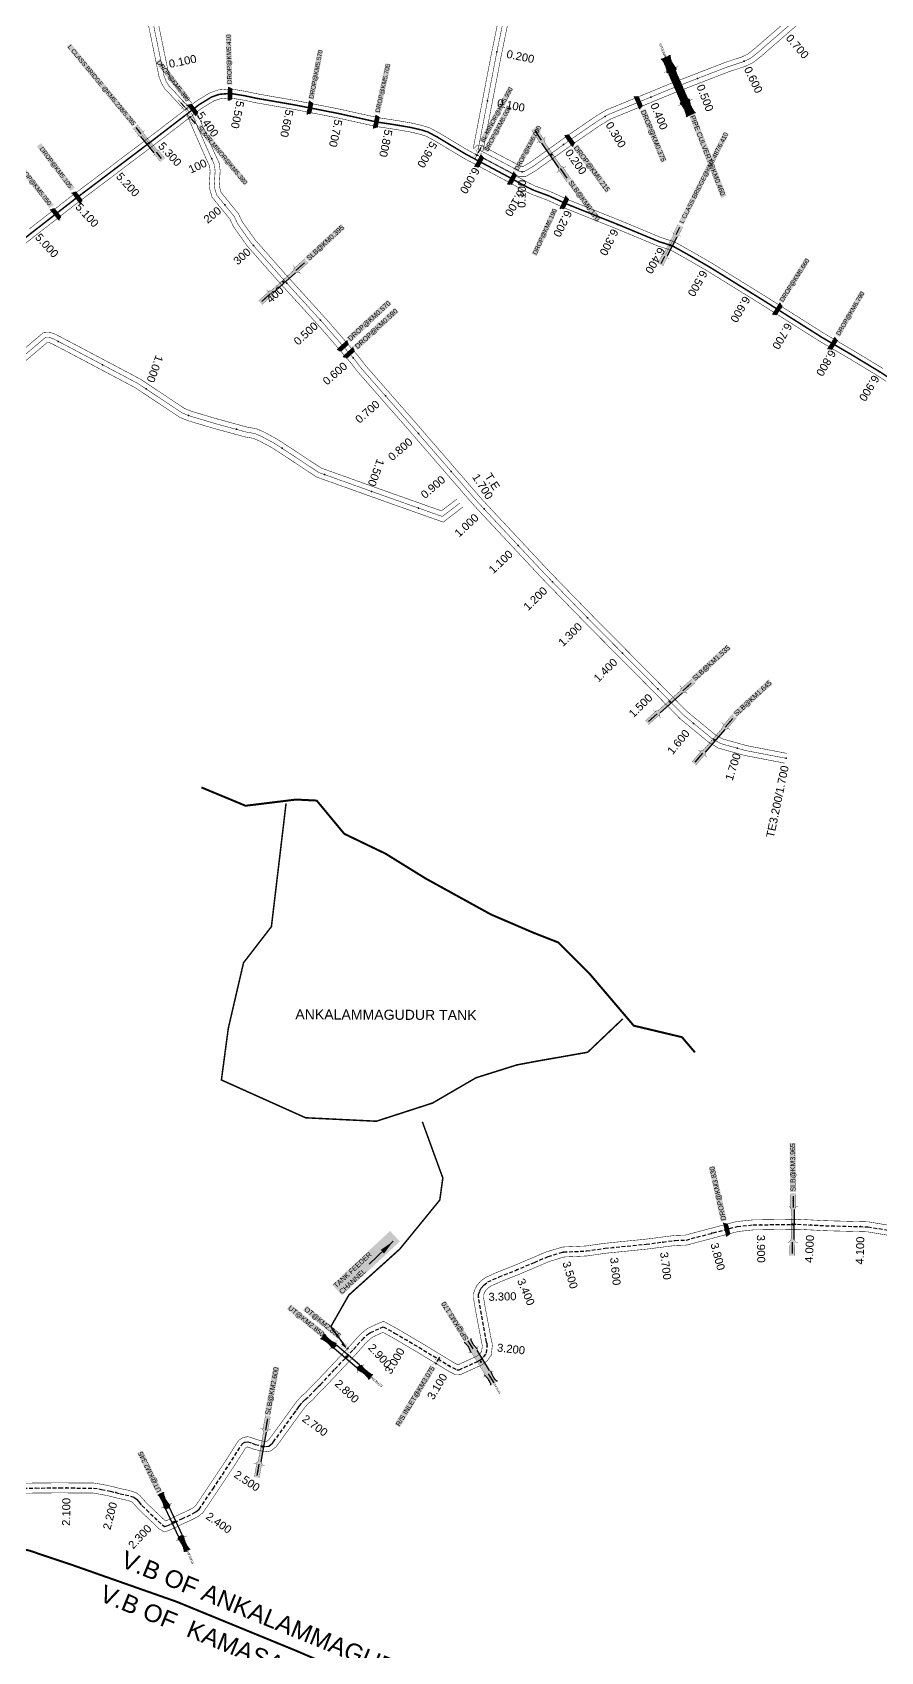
# Model space of a CAD drawing. Header units: inches. Extents: x 174104 to 230935, y 1583276 to 1631460.
# Drawn here: x 193854 to 195551, y 1611636 to 1614874 of the extents above; entities that cross this region are included whole.
import ezdxf
from ezdxf.enums import TextEntityAlignment as Align

# ---------------------------------------------------------------- set-up
doc = ezdxf.new("R2010")
doc.units = ezdxf.units.IN
doc.header["$LTSCALE"] = 15
doc.header["$MEASUREMENT"] = 0
doc.linetypes.add('ACAD_ISO02W100', pattern=[15, 12, -3])
doc.linetypes.add('HIDDEN2', pattern=[0.1875, 0.125, -0.0625])
for name, color, linetype in [('CANAL1', 7, 'Continuous'), ('CS', 134, 'Continuous'), ('CSMark', 72, 'Continuous'), ('PLOTS NO', 7, 'Continuous'), ('RE REMARKS', 7, 'Continuous'), ('STRUCTURE', 5, 'Continuous'), ('text2', 7, 'Continuous'), ('VB', 72, 'Continuous'), ('VILLAGE BOUNDRY', 5, 'Continuous')]:
    doc.layers.add(name, color=color, linetype=linetype)
doc.styles.get("Standard").update_dxf_attribs({"font": 'arial.ttf'})
doc.dimstyles.get("Standard").update_dxf_attribs({"dimtxt": 0.18, "dimasz": 0.18, "dimexe": 0.18, "dimexo": 0.0625, "dimgap": 0.09, "dimtad": 0, "dimtih": 1, "dimtoh": 1, "dimdec": 4, "dimzin": 0, "dimdsep": 46, "dimtxsty": 'Standard', "dimcen": 0.09, "dimadec": 0, "dimazin": 0, "dimtfac": 1, "dimtdec": 4, "dimtofl": 0, "dimtmove": 0, "dimatfit": 3, "dimfxl": 1, "dimtolj": 1, "dimtzin": 0, "dimarcsym": 0})

# ---------------------------------------------------------------- blocks, each defined once
blk = doc.blocks.new('DROP')
h = blk.add_hatch()
h.set_pattern_fill('ANSI31', color=1, scale=10, angle=45)
h.set_pattern_definition([(90, (-324.4107, -25.7687), (-1.25, 0), [])])
h.paths.add_polyline_path([(-9.9, -4.3), (-13.8, 4.1), (13.8, 4.1), (10.2, -4.3)])
at = {"layer": 'STRUCTURE', "color": 5, "const_width": 0.49}
blk.add_lwpolyline([(-9.9, -4.3), (-13.8, 4.1), (13.8, 4.1), (10.2, -4.3), (-9.9, -4.3)], dxfattribs=at)
at = {"layer": 'STRUCTURE', "color": 5}
blk.add_circle((0, 0), 1.33, dxfattribs=at)
blk = doc.blocks.new('DLB')
at = {"layer": 'STRUCTURE'}
h = blk.add_hatch(dxfattribs=at)
h.set_pattern_fill('DOTS', color=6, scale=20, angle=320.37224793, style=0)
h.paths.add_polyline_path([(769699.5, 1706950), (769699.5, 1706934), (769729.1, 1706934), (769732.1, 1706936), (769792.1, 1706936), (769795.1, 1706934), (769824.7, 1706934), (769824.7, 1706950), (769795.1, 1706950), (769792.1, 1706948), (769732.1, 1706948), (769729.1, 1706950)])
at = {"layer": 'STRUCTURE', "color": 6, "linetype": 'ACAD_ISO02W100', "ltscale": 0.5, "const_width": 0.5}
for points in [[(769699.5, 1706950), (769729.1, 1706950)], [(769795.1, 1706950), (769824.7, 1706950)], [(769699.5, 1706934), (769729.1, 1706934)], [(769795.1, 1706934), (769824.7, 1706934)]]:
    blk.add_lwpolyline(points, dxfattribs=at)
at = {"layer": 'STRUCTURE', "color": 6, "const_width": 0.628}
for points in [[(769726.1, 1706956), (769726.1, 1706952), (769732.1, 1706948), (769792.1, 1706948), (769798.1, 1706952), (769798.1, 1706956)], [(769732.1, 1706942), (769792.1, 1706942)], [(769726.1, 1706928), (769726.1, 1706932), (769732.1, 1706936), (769792.1, 1706936), (769798.1, 1706932), (769798.1, 1706928)]]:
    blk.add_lwpolyline(points, dxfattribs=at)
at = {"layer": 'STRUCTURE', "color": 6}
blk.add_lwpolyline([(769732.1, 1706936), (769792.1, 1706936)], dxfattribs=at)
blk.add_lwpolyline([(769732.1, 1706936), (769792.1, 1706936)], dxfattribs=at)
at = {"layer": 'STRUCTURE', "color": 0}
blk.add_circle((769762.1, 1706942), 1.8, dxfattribs=at)
for points in [[(769703.8, 1706942), (769726.7, 1706942)], [(769818.6, 1706942), (769795.7, 1706942)]]:
    blk.add_leader(points, dimstyle='Standard', override={"dimasz": 10, "dimgap": 0.09, "dimtad": 0}, dxfattribs=at)
blk = doc.blocks.new('OT')
at = {"layer": 'STRUCTURE', "color": 190}
for points, const_width in [([(769751.4, 1706595.8), (769729.4, 1706595.8)], 0.5), ([(769751.4, 1706579), (769729.4, 1706579)], 0.5), ([(769775.2, 1706601.8), (769775.2, 1706597.8), (769769.2, 1706593.8), (769761.8, 1706593.8), (769754.4, 1706593.8), (769748.4, 1706597.8), (769748.4, 1706601.8)], 0.5), ([(769748.4, 1706573), (769748.4, 1706577), (769754.4, 1706581), (769761.8, 1706581), (769761.8, 1706581), (769761.8, 1706581), (769769.2, 1706581), (769775.2, 1706577), (769775.2, 1706573)], 0.5), ([(769761.8, 1706593.8), (769761.8, 1706581)], 2.5)]:
    blk.add_lwpolyline(points, dxfattribs=dict(at, const_width=const_width))
at = {"layer": 'STRUCTURE', "color": 0}
blk.add_circle((769761.8, 1706587.4), 1.87, dxfattribs=at)
blk.add_leader([(769732.6, 1706587.4), (769753.8, 1706587.4)], dimstyle='Standard', override={"dimasz": 10, "dimgap": 0.09, "dimtad": 0}, dxfattribs=at)
blk = doc.blocks.new('UT')
at = {"layer": 'STRUCTURE'}
h = blk.add_hatch(dxfattribs=at)
h.set_pattern_fill('DASH', color=150, scale=8, angle=-39.6278, style=0)
h.set_pattern_definition([(320.372247933, (-4370.464, -6260.8811), (1.40800153113, 0.132407282), [1, -1])])
h.paths.add_polyline_path([(765163, 1700681.9), (765165.6, 1700680.6), (765167.2, 1700680.3), (765169.1, 1700680), (765172.4, 1700679.6), (765176.4, 1700679.3), (765179.5, 1700679.5), (765183.1, 1700679.9), (765187.7, 1700680.9), (765188.9, 1700681.2), (765193.1, 1700682.2), (765196.1, 1700680.2), (765196.1, 1700672.2), (765193.1, 1700670.2), (765190.5, 1700670.8), (765188.1, 1700671.3), (765185.5, 1700671.8), (765183.6, 1700672.1), (765181, 1700672.5), (765180.3, 1700672.5), (765178.5, 1700672.6), (765176.7, 1700672.6), (765174.6, 1700672.5), (765172.5, 1700672.3), (765170.4, 1700672), (765168.5, 1700671.7), (765166.1, 1700671.2), (765165, 1700670.8), (765163, 1700669.7)])
h.paths.add_polyline_path([(765259.1, 1700682.2), (765256.1, 1700680.2), (765256.1, 1700672.2), (765259.1, 1700670.2), (765261.9, 1700671), (765264.4, 1700671.6), (765266.4, 1700672), (765269.1, 1700672.5), (765272.7, 1700673), (765276.1, 1700673.1), (765278.6, 1700672.9), (765281.2, 1700672.7), (765283.9, 1700672.3), (765286.4, 1700671.9), (765288, 1700671.3), (765289.2, 1700670.6), (765289.1, 1700682.7), (765287.6, 1700681.8), (765285.7, 1700681.2), (765283, 1700680.7), (765281.2, 1700680.4), (765276.7, 1700679.9), (765272.7, 1700679.9), (765268.7, 1700680.3), (765264.8, 1700681), (765261.2, 1700681.7)])
at = {"layer": 'STRUCTURE', "color": 150, "const_width": 0.628}
for points in [[(765190.1, 1700688.2), (765190.1, 1700684.2), (765196.1, 1700680.2), (765256.1, 1700680.2), (765262.1, 1700684.2), (765262.1, 1700688.2)], [(765190.1, 1700664.2), (765190.1, 1700668.2), (765196.1, 1700672.2), (765256.1, 1700672.2), (765262.1, 1700668.2), (765262.1, 1700664.2)]]:
    blk.add_lwpolyline(points, dxfattribs=at)
at = {"layer": 'STRUCTURE', "color": 150}
for points in [[(765196.1, 1700680.2), (765256.1, 1700680.2)], [(765196.1, 1700672.2), (765256.1, 1700672.2)], [(765196.1, 1700672.2), (765256.1, 1700672.2)]]:
    blk.add_lwpolyline(points, dxfattribs=at)
at = {"layer": 'STRUCTURE', "color": 0}
blk.add_circle((765226.1, 1700676.2), 1.89, dxfattribs=at)
at = {"layer": 'STRUCTURE', "color": 150}
for points in [[(765163, 1700681.9), (765164.4, 1700681.1), (765167.9, 1700680.2), (765171.2, 1700679.8), (765176.1, 1700679.4), (765184.7, 1700680.3), (765193.1, 1700682.2)], [(765163, 1700669.7), (765164.3, 1700670.6), (765167.8, 1700671.6), (765171.2, 1700672.1), (765176, 1700672.6), (765184.7, 1700672), (765193.1, 1700670.2)], [(765289.1, 1700682.7), (765287.8, 1700681.9), (765284.3, 1700680.9), (765280.9, 1700680.4), (765276.1, 1700679.8), (765267.4, 1700680.5), (765259.1, 1700682.2)], [(765289.2, 1700670.6), (765287.8, 1700671.4), (765284.2, 1700672.3), (765280.9, 1700672.7), (765276.1, 1700673.1), (765267.4, 1700672.2), (765259.1, 1700670.2)]]:
    blk.add_spline(points, degree=3, dxfattribs=at)
at = {"layer": 'STRUCTURE', "color": 0}
blk.add_text('STREAM', height=5, dxfattribs=at).set_placement((765148.2, 1700675.8), align=Align.MIDDLE_CENTER)
for points in [[(765190.9, 1700676), (765164.2, 1700675.8)], [(765289.3, 1700676.7), (765265.4, 1700676.4)]]:
    blk.add_leader(points, dimstyle='Standard', override={"dimasz": 10, "dimgap": 0.09, "dimtad": 0}, dxfattribs=at)
blk = doc.blocks.new('SLB')
at = {"layer": 'STRUCTURE'}
h = blk.add_hatch(dxfattribs=at)
h.set_pattern_fill('DOTS', color=6, scale=20, angle=320.3722, style=0)
h.set_pattern_definition([(320.372247934, (-159.4327, -72.9564), (1.2786241598, 0.5641323054), [0, -1.25])])
h.paths.add_polyline_path([(769699.5, 1706871.1), (769699.5, 1706861.1), (769729.1, 1706861.1), (769732.1, 1706863.1), (769792.1, 1706863.1), (769795.1, 1706861.1), (769824.7, 1706861.1), (769824.7, 1706871.1), (769795.1, 1706871.1), (769792.1, 1706869.1), (769732.1, 1706869.1), (769729.1, 1706871.1)])
at = {"layer": 'STRUCTURE', "color": 6, "linetype": 'ACAD_ISO02W100', "ltscale": 0.5, "const_width": 0.5}
for points in [[(769699.5, 1706871.1), (769729.1, 1706871.1)], [(769795.1, 1706871.1), (769824.7, 1706871.1)], [(769699.5, 1706861.1), (769729.1, 1706861.1)], [(769795.1, 1706861.1), (769824.7, 1706861.1)]]:
    blk.add_lwpolyline(points, dxfattribs=at)
at = {"layer": 'STRUCTURE', "color": 6, "const_width": 0.628}
for points in [[(769726.1, 1706877.1), (769726.1, 1706873.1), (769732.1, 1706869.1), (769792.1, 1706869.1), (769798.1, 1706873.1), (769798.1, 1706877.1)], [(769726.1, 1706855.1), (769726.1, 1706859.1), (769732.1, 1706863.1), (769792.1, 1706863.1), (769798.1, 1706859.1), (769798.1, 1706855.1)]]:
    blk.add_lwpolyline(points, dxfattribs=at)
at = {"layer": 'STRUCTURE', "color": 6}
blk.add_lwpolyline([(769732.1, 1706863.1), (769792.1, 1706863.1)], dxfattribs=at)
blk.add_lwpolyline([(769732.1, 1706863.1), (769792.1, 1706863.1)], dxfattribs=at)
at = {"layer": 'STRUCTURE', "color": 0}
blk.add_circle((769762.1, 1706866.1), 1.24, dxfattribs=at)
for points in [[(769703.8, 1706866), (769726.7, 1706866)], [(769818.6, 1706865.8), (769795.7, 1706865.8)]]:
    blk.add_leader(points, dimstyle='Standard', override={"dimasz": 10, "dimgap": 0.09, "dimtad": 0}, dxfattribs=at)
blk = doc.blocks.new('SP')
at = {"layer": 'STRUCTURE'}
h = blk.add_hatch(dxfattribs=at)
h.set_pattern_fill('DASH', color=256, scale=8, style=0)
edge = h.paths.add_edge_path()
edge.add_spline(control_points=[(769825.7, 1706742.1), (769825.3, 1706741.8), (769823.8, 1706740.8), (769820.9, 1706740.3), (769817, 1706739.7), (769811.4, 1706738.9), (769804, 1706739.7), (769798.4, 1706741), (769795.6, 1706741.6)], knot_values=[0, 0, 0, 0, 1.613557, 5.24513, 8.624976, 13.470124, 22.190216, 30.746377, 30.746377, 30.746377, 30.746377], degree=3, periodic=0)
edge.add_line((769795.6, 1706741.6), (769792.6, 1706739.6))
edge.add_line((769792.6, 1706739.6), (769732.6, 1706739.6))
edge.add_line((769732.6, 1706739.6), (769729.6, 1706741.6))
edge.add_spline(control_points=[(769729.6, 1706741.6), (769726.9, 1706740.9), (769721.3, 1706739.5), (769713.9, 1706738.5), (769708.3, 1706739.1), (769704.4, 1706739.6), (769701.5, 1706740), (769700, 1706741), (769699.5, 1706741.3)], knot_values=[0, 0, 0, 0, 8.556161, 17.276253, 22.121402, 25.501247, 29.13282, 30.746377, 30.746377, 30.746377, 30.746377], degree=3, periodic=0)
edge.add_line((769699.5, 1706741.3), (769699.5, 1706722.1))
edge.add_spline(control_points=[(769699.5, 1706722.1), (769700, 1706722.4), (769701.4, 1706723.4), (769704.3, 1706724), (769708.2, 1706724.5), (769713.8, 1706725.3), (769721.2, 1706724.5), (769726.8, 1706723.3), (769729.6, 1706722.6)], knot_values=[0, 0, 0, 0, 1.613557, 5.24513, 8.624976, 13.470124, 22.190216, 30.746377, 30.746377, 30.746377, 30.746377], degree=3, periodic=0)
edge.add_line((769729.6, 1706722.6), (769732.6, 1706724.6))
edge.add_line((769732.6, 1706724.6), (769792.6, 1706724.6))
edge.add_line((769792.6, 1706724.6), (769795.6, 1706722.6))
edge.add_spline(control_points=[(769795.6, 1706722.6), (769798.4, 1706723.3), (769803.9, 1706724.8), (769811.3, 1706725.8), (769817, 1706725.1), (769820.9, 1706724.7), (769823.8, 1706724.2), (769825.2, 1706723.3), (769825.7, 1706723)], knot_values=[0, 0, 0, 0, 8.556161, 17.276253, 22.121402, 25.501247, 29.13282, 30.746377, 30.746377, 30.746377, 30.746377], degree=3, periodic=0)
edge.add_line((769825.7, 1706723), (769825.7, 1706742.1))
h.paths.add_polyline_path([(769764.2, 1706732.1, -1), (769761.1, 1706732.1, -1)], flags=0)
h.paths.add_polyline_path([(769761.1, 1706732.1, 1), (769764.2, 1706732.1, 1)], flags=16)
at = {"layer": 'STRUCTURE', "const_width": 0.628}
for points in [[(769726.6, 1706747.6), (769726.6, 1706743.6), (769732.6, 1706739.6), (769792.6, 1706739.6), (769798.6, 1706743.6), (769798.6, 1706747.6)], [(769726.6, 1706716.6), (769726.6, 1706720.6), (769732.6, 1706724.6), (769792.6, 1706724.6), (769798.6, 1706720.6), (769798.6, 1706716.6)]]:
    blk.add_lwpolyline(points, dxfattribs=at)
at = {"layer": 'STRUCTURE', "color": 3}
blk.add_lwpolyline([(769732.6, 1706724.6), (769792.6, 1706724.6)], dxfattribs=at)
blk.add_lwpolyline([(769732.6, 1706724.6), (769792.6, 1706724.6)], dxfattribs=at)
at = {"layer": 'STRUCTURE', "color": 0}
blk.add_circle((769762.6, 1706732.1), 1.55, dxfattribs=at)
at = {"layer": 'STRUCTURE'}
for points in [[(769699.5, 1706741.3), (769700.9, 1706740.5), (769704.4, 1706739.6), (769707.8, 1706739.2), (769712.6, 1706738.8), (769721.3, 1706739.7), (769729.6, 1706741.6)], [(769825.7, 1706742.1), (769824.3, 1706741.3), (769820.8, 1706740.3), (769817.5, 1706739.8), (769812.7, 1706739.2), (769804, 1706739.9), (769795.6, 1706741.6)], [(769699.5, 1706722.1), (769700.9, 1706723), (769704.4, 1706724), (769707.7, 1706724.5), (769712.5, 1706725), (769721.2, 1706724.4), (769729.6, 1706722.6)], [(769825.7, 1706723), (769824.3, 1706723.8), (769820.8, 1706724.7), (769817.4, 1706725.1), (769812.6, 1706725.5), (769803.9, 1706724.6), (769795.6, 1706722.6)]]:
    blk.add_spline(points, degree=3, dxfattribs=at)
at = {"layer": 'STRUCTURE', "color": 0}
blk.add_text('STREAM', height=5, dxfattribs=at).set_placement((769684.3, 1706732.1), align=Align.MIDDLE_CENTER)
for points in [[(769727.4, 1706732.1), (769700.8, 1706732.1)], [(769824.4, 1706732.1), (769800.5, 1706732.1)]]:
    blk.add_leader(points, dimstyle='Standard', override={"dimasz": 10, "dimgap": 0.09, "dimtad": 0}, dxfattribs=at)

msp = doc.modelspace()

# ---------------------------------------------------------------- linework, layer by layer
at = {"layer": 'CANAL1', "color": 200, "const_width": 1}
for points in [[(194157.97751, 1614718.42543), (194127.40372, 1614751.67023), (194119.11234, 1614760.15207), (194112.0383, 1614771.84297), (194107.31633, 1614784.29469), (194083.79728, 1614898.67889)], [(194172.69865, 1614731.96382), (194141.91856, 1614765.43294), (194135.02826, 1614772.48152), (194130.09279, 1614780.63811), (194126.58423, 1614789.89011), (194103.34067, 1614902.93448)], [(194735.66884, 1614640.31911), (194771.34074, 1614826.22595), (194787.35232, 1614904.57233)], [(194737.89087, 1614641.63201), (194744.26771, 1614648.31226), (194754.53574, 1614646.19416), (194832.60408, 1614604.98318), (194834.82842, 1614604.95241), (194850.11558, 1614613.84442), (194921.99692, 1614665.24676), (194935.95712, 1614674.94601), (194979.81935, 1614704.92973), (195001.83196, 1614718.29786), (195013.47211, 1614722.95975), (195068.92432, 1614745.74232), (195133.6532, 1614772.37232), (195146.72249, 1614777.33513), (195195.21174, 1614796.15437), (195241.07271, 1614813.80599), (195273.34104, 1614824.45698), (195285.97272, 1614830.61496), (195300.09503, 1614841.99929), (195387.91634, 1614918.07224)], [(194749.97847, 1614625.98429), (194827.51962, 1614585.0516), (194840.09353, 1614584.87766), (194860.98427, 1614597.02908), (194933.52003, 1614648.89939), (194947.30644, 1614658.4779), (194990.66128, 1614688.11478), (195010.80138, 1614700.34574), (195020.99044, 1614704.42647), (195076.52486, 1614727.24281), (195141.00924, 1614753.77222), (195153.89073, 1614758.66371), (195202.42197, 1614777.49926), (195247.80316, 1614794.96621), (195280.89175, 1614805.88795), (195296.76661, 1614813.62698), (195312.92241, 1614826.65056), (195401.17285, 1614903.09523)], [(194755.31052, 1614636.55025), (194790.95977, 1614822.33907), (194806.93234, 1614900.49449)], [(193832.85994, 1614445.93711), (193858.44407, 1614466.22177), (193938.28439, 1614528.37307), (194021.49922, 1614591.14174), (194100.61353, 1614651.04168), (194192.49524, 1614721.57332), (194216.69701, 1614736.43063), (194229.63204, 1614740.75271), (194242.82931, 1614741.94218), (194255.48139, 1614741.47908), (194277.53732, 1614737.8208), (194301.11701, 1614732.76495), (194378.61608, 1614719.30722), (194465.43193, 1614702.30559), (194541.49636, 1614685.40673), (194579.77995, 1614679.60042), (194608.5979, 1614674.67488), (194629.87503, 1614669.74649), (194641.99145, 1614665.77776), (194659.7338, 1614656.23267), (194687.23664, 1614639.65026), (194717.62585, 1614621.58165), (194754.74617, 1614601.81691), (194808.25597, 1614573.34426), (194837.25672, 1614557.22849), (194853.53019, 1614549.49095), (194884.2062, 1614538.12401), (194920.31193, 1614521.68448), (195024.97872, 1614479.843), (195105.25059, 1614446.46524), (195130.9183, 1614438.32851), (195144.6091, 1614430.67382), (195166.74167, 1614418.24165), (195204.47643, 1614396.39971), (195309.91668, 1614331.17773), (195428.60727, 1614256.17269), (195489.31569, 1614220.71881), (195545.98488, 1614186.38797), (195562.17835, 1614175.64664)], [(193847.32393, 1614480.37623), (193927.33561, 1614542.66093), (194010.64678, 1614605.50226), (194089.70047, 1614665.35632), (194182.27876, 1614736.42268), (194209.03699, 1614752.84937), (194225.92196, 1614758.49129), (194242.34869, 1614759.97182), (194257.29061, 1614759.42492), (194280.89868, 1614755.5092), (194304.54499, 1614750.43905), (194381.88592, 1614737.00878), (194469.11407, 1614719.92641), (194544.80164, 1614703.11127), (194582.64605, 1614697.37158), (194612.1481, 1614692.32912), (194634.71697, 1614687.10151), (194649.11255, 1614682.38624), (194668.6502, 1614671.87533), (194696.48336, 1614655.09374), (194726.46015, 1614637.27035), (194763.20583, 1614617.70509), (194816.85603, 1614589.15774), (194845.50128, 1614573.23951), (194860.53581, 1614566.09105), (194891.0718, 1614554.77599), (194927.38607, 1614538.24152), (195031.77528, 1614496.511), (195111.43741, 1614463.38676), (195138.1037, 1614454.93349), (195153.4089, 1614446.37618), (195175.65833, 1614433.87835), (195213.72157, 1614411.84629), (195319.45932, 1614346.44027), (195437.95673, 1614271.55731), (195498.51831, 1614236.18919), (195555.62712, 1614201.59203)], [(194163.07751, 1614708.09697), (194199.27026, 1614625.4897), (194208.1844, 1614606.26378), (194209.39264, 1614595.67441), (194207.35248, 1614564.5563), (194213.33955, 1614543.81652), (194249.1237, 1614499.91008), (194255.84002, 1614485.57085), (194283.61071, 1614446.40619), (194343.26542, 1614378.74121), (194430.88956, 1614282.36274), (194491.37297, 1614212.27694), (194503.58735, 1614196.14526), (194603.3769, 1614082.35663), (194738.30014, 1613926.6136), (194874.64328, 1613780.81372), (194966.75609, 1613686.26137), (195079.37422, 1613572.85491), (195149.25505, 1613501.66967), (195206.75609, 1613454.30305), (195226.65583, 1613442.40423), (195278.57897, 1613427.88244), (195359.19437, 1613412.39559)], [(194181.39642, 1614716.12304), (194217.50404, 1614633.71004), (194227.68895, 1614611.74336), (194229.46726, 1614596.15769), (194227.53862, 1614566.7405), (194231.42243, 1614553.28661), (194266.18758, 1614510.63046), (194273.19149, 1614495.67722), (194299.31309, 1614458.83825), (194358.16652, 1614392.08215), (194445.86183, 1614295.6254), (194506.93199, 1614224.85969), (194519.09827, 1614208.79154), (194618.45364, 1614095.498), (194753.16766, 1613939.99646), (194889.11163, 1613794.62344), (194981.01497, 1613700.28611), (195093.60617, 1613586.90677), (195162.78698, 1613516.43463), (195219.47229, 1613469.73997), (195234.57058, 1613460.95812), (195283.16686, 1613447.36678), (195363.25737, 1613431.98077)], [(193785.13965, 1614196.32949), (193875.16237, 1614272.75861), (193884.31573, 1614273.62994), (193892.09192, 1614272.74168), (193899.58054, 1614269.97324), (193927.9286, 1614255.28119), (194069.20005, 1614180.55258), (194158.45572, 1614121.34961), (194173.13881, 1614115.60678), (194220.17779, 1614101.58389), (194284.32613, 1614084.09717), (194301.3043, 1614081.23771), (194316.41208, 1614074.85123), (194343.74314, 1614060.07124), (194377.07887, 1614038.4114), (194431.45984, 1614002.44922), (194469.45156, 1613988.8877), (194575.61649, 1613950.99108), (194672.23584, 1613916.79717), (194703.08223, 1613940.45529)], [(193798.13821, 1614181.12941), (193883.31489, 1614253.44425), (193884.12641, 1614253.5215), (193887.42239, 1614253.14501), (193891.48045, 1614251.6448), (193918.65114, 1614237.56296), (194058.97157, 1614163.33741), (194149.18105, 1614103.50178), (194166.6282, 1614096.67788), (194214.69014, 1614082.35003), (194280.02472, 1614064.53995), (194295.67369, 1614061.90435), (194307.74176, 1614056.80284), (194333.52143, 1614042.8618), (194366.11432, 1614021.68462), (194422.45141, 1613984.42886), (194462.72789, 1613970.05177), (194568.91838, 1613932.14603), (194675.79514, 1613894.32198), (194715.25385, 1613924.58545)], [(193813.35591, 1611971.90676), (193860.20222, 1611973.18437), (193871.65356, 1611973.0801), (193907.84847, 1611973.50749), (193931.61811, 1611973.25504), (193954.12282, 1611973.02108), (193976.52105, 1611973.08011), (193993.95834, 1611970.23721), (194011.70598, 1611966.60721), (194031.46629, 1611961.52052), (194041.75656, 1611959.45347), (194052.68892, 1611956.66311), (194061.4909, 1611953.64712), (194068.80699, 1611948.26628), (194074.09839, 1611941.86829), (194080.2568, 1611935.06946), (194088.8062, 1611926.66578), (194112.59759, 1611904.25704), (194119.42351, 1611897.64579), (194120.14422, 1611897.19072), (194126.83657, 1611900.11872), (194133.71602, 1611903.40525), (194148.53513, 1611910.73884), (194158.97426, 1611915.22857), (194170.31881, 1611920.7473), (194175.38227, 1611923.57243), (194179.95712, 1611927.39919), (194185.6057, 1611935.50034), (194206.84715, 1611967.27465), (194238.57095, 1612014.7884), (194264.45323, 1612055.36362), (194267.81216, 1612059.48425), (194273.96948, 1612063.18177), (194275.83936, 1612064.22814), (194285.33539, 1612065.82569), (194296.59012, 1612062.2045), (194302.61236, 1612059.88925), (194314.63819, 1612056.83082), (194321.46992, 1612055.94475), (194322.62089, 1612056.17224), (194324.46192, 1612057.60254), (194327.08603, 1612059.87628), (194328.02362, 1612061.10806), (194376.05519, 1612127.18054), (194380.47583, 1612133.38447), (194386.35992, 1612140.46008), (194392.71721, 1612147.30504), (194400.85385, 1612153.93359), (194411.37088, 1612165.82462), (194418.04372, 1612172.53154), (194423.22729, 1612177.2394), (194451.62923, 1612207.33179), (194488.99328, 1612247.10491), (194506.31321, 1612266.71143), (194518.23145, 1612277.81497), (194525.08326, 1612282.54126), (194545.91594, 1612292.1414), (194556.34448, 1612296.49066), (194583.40685, 1612281.75913), (194632.09585, 1612253.17374), (194698.88788, 1612212.67629), (194705.13333, 1612209.52128), (194705.34665, 1612209.52778), (194738.86624, 1612224.74754), (194743.75594, 1612227.16661), (194749.35522, 1612231.59278), (194752.69545, 1612236.25554), (194753.95569, 1612247.59091), (194753.73088, 1612249.68557), (194752.90652, 1612252.86667), (194740.21958, 1612319.73674), (194736.43722, 1612342.45241), (194736.20715, 1612351.52631), (194739.89213, 1612361.58511), (194743.5774, 1612368.71041), (194750.45542, 1612376.30465), (194759.79492, 1612383.72814), (194783.61228, 1612394.41375), (194816.68945, 1612407.54094), (194854.52609, 1612423.49792), (194876.33477, 1612432.85041), (194882.69336, 1612435.35831), (194914.57121, 1612444.94895), (194961.32491, 1612447.02258), (194997.98285, 1612452.30996), (195080.62874, 1612460.63926), (195139.23538, 1612468.0715), (195160.31577, 1612468.84194), (195262.32104, 1612495.76376), (195295.30351, 1612499.21006), (195384.75414, 1612500.51454), (195441.19048, 1612497.58784), (195526.32242, 1612495.35776), (195597.58405, 1612483.46911)], [(193813.32771, 1611951.89855), (193860.38385, 1611953.18189), (193871.68059, 1611953.07903), (193907.86034, 1611953.50623), (193931.4057, 1611953.25616), (193954.04522, 1611953.02081), (193974.92757, 1611953.07584), (193990.34392, 1611950.56243), (194007.20637, 1611947.11348), (194027.00075, 1611942.01801), (194037.3111, 1611939.94693), (194046.96515, 1611937.48285), (194052.10941, 1611935.72018), (194054.9684, 1611933.61744), (194058.97322, 1611928.7751), (194065.82312, 1611921.21285), (194074.93821, 1611912.25313), (194098.78333, 1611889.79379), (194106.99568, 1611881.8397), (194117.44477, 1611875.24199), (194126.25767, 1611878.03502), (194135.15784, 1611881.92897), (194142.46245, 1611885.41861), (194156.9274, 1611892.57693), (194167.30423, 1611897.03987), (194179.57297, 1611903.00819), (194186.77069, 1611907.02412), (194192.57823, 1611911.882), (194194.05346, 1611912.64802), (194202.12358, 1611924.22214), (194223.47399, 1611956.15943), (194255.32021, 1612003.85652), (194280.68976, 1612043.62796), (194281.10551, 1612044.13798), (194282.7134, 1612045.10353), (194283.84823, 1612045.29445), (194289.93365, 1612043.33647), (194296.53804, 1612040.79742), (194310.87368, 1612037.15155), (194322.14013, 1612035.69031), (194331.14836, 1612037.47078), (194337.15459, 1612042.13701), (194341.74696, 1612046.11621), (194344.07129, 1612049.16984), (194392.28815, 1612115.49721), (194396.33064, 1612121.17045), (194401.3872, 1612127.25095), (194406.4263, 1612132.6766), (194414.75256, 1612139.45964), (194425.96308, 1612152.13475), (194431.86485, 1612158.06667), (194437.24363, 1612162.95183), (194466.18998, 1612193.62103), (194503.77967, 1612233.63433), (194520.65822, 1612252.7412), (194530.79307, 1612262.18326), (194535.01986, 1612265.09884), (194553.95305, 1612273.82367), (194555.19867, 1612274.34316), (194573.56026, 1612264.34794), (194621.84775, 1612235.99827), (194689.17973, 1612195.17345), (194700.65682, 1612189.37557), (194709.96406, 1612189.65922), (194747.43722, 1612206.67412), (194754.50913, 1612210.17279), (194763.97103, 1612217.65232), (194771.99585, 1612228.85446), (194774.07465, 1612247.55261), (194773.45991, 1612253.28053), (194772.43281, 1612257.244), (194759.91101, 1612323.24366), (194756.39534, 1612344.35763), (194756.2973, 1612348.22426), (194758.23706, 1612353.51918), (194760.14718, 1612357.21229), (194764.18094, 1612361.6661), (194770.27333, 1612366.50863), (194791.39821, 1612375.98626), (194824.26498, 1612389.02996), (194862.35336, 1612405.0931), (194883.94676, 1612414.35327), (194889.25481, 1612416.44682), (194917.9469, 1612425.079), (194963.20017, 1612427.08609), (195000.4143, 1612432.4537), (195082.88995, 1612440.76583), (195140.86196, 1612448.11759), (195163.26896, 1612448.93652), (195265.9335, 1612476.03234), (195296.49093, 1612479.22525), (195384.38166, 1612480.50698), (195440.4106, 1612477.6014), (195524.40573, 1612475.4011), (195594.36603, 1612463.72956)]]:
    msp.add_lwpolyline(points, dxfattribs=at)
at = {"layer": 'CANAL1', "color": 1, "linetype": 'HIDDEN2', "ltscale": 4}
for points, const_width in [([(194165.33808, 1614725.19462), (194134.66114, 1614758.55159), (194127.0703, 1614766.31679), (194121.06554, 1614776.24054), (194116.95028, 1614787.0924), (194093.56897, 1614900.80668)], 1), ([(194745.1243, 1614634.72712), (194747.67474, 1614637.39891), (194751.12393, 1614636.68741), (194830.06185, 1614595.01739), (194837.46098, 1614594.91503), (194855.54992, 1614605.43675), (194927.75848, 1614657.07308), (194941.63178, 1614666.71195), (194985.24032, 1614696.52226), (195006.31667, 1614709.3218), (195017.23128, 1614713.69311), (195072.72459, 1614736.49257), (195137.33122, 1614763.07227), (195150.30661, 1614767.99942), (195198.81685, 1614786.82682), (195244.43793, 1614804.3861), (195277.1164, 1614815.17247), (195291.36967, 1614822.12097), (195306.50872, 1614834.32493), (195394.5446, 1614910.58373)], 1), ([(194745.48968, 1614638.43468), (194781.15025, 1614824.28251), (194797.14233, 1614902.53341)], 1), ([(194172.23696, 1614712.11001), (194208.38715, 1614629.59987), (194217.93668, 1614609.00357), (194219.42995, 1614595.91605), (194217.44555, 1614565.6484), (194222.38099, 1614548.55156), (194257.65564, 1614505.27027), (194264.51575, 1614490.62404), (194291.4619, 1614452.62222), (194350.71597, 1614385.41168), (194438.37569, 1614288.99407), (194499.15248, 1614218.56832), (194511.34281, 1614202.4684), (194610.91527, 1614088.92732), (194745.7339, 1613933.30503), (194881.87746, 1613787.71858), (194973.88553, 1613693.27374), (195086.4902, 1613579.88084), (195156.02101, 1613509.05215), (195213.11419, 1613462.02151), (195230.61321, 1613451.68117), (195280.87292, 1613437.62461), (195361.71829, 1613422.09358)], 1), ([(193791.63893, 1614188.72945), (193879.23863, 1614263.10143), (193884.22107, 1614263.57572), (193889.75716, 1614262.94334), (193895.53049, 1614260.80902), (193923.28987, 1614246.42207), (194064.08581, 1614171.94499), (194153.81839, 1614112.42569), (194169.88351, 1614106.14233), (194217.43397, 1614091.96696), (194282.17543, 1614074.31856), (194298.48899, 1614071.57103), (194312.07692, 1614065.82704), (194338.63228, 1614051.46652), (194371.59659, 1614030.04801), (194426.95562, 1613993.43904), (194466.08972, 1613979.46974), (194572.26744, 1613941.56855), (194674.01549, 1613905.55957), (194709.16804, 1613932.52037)], 1), ([(194479.55012, 1612246.29149), (194451, 1612286), (194487, 1612349), (194589, 1612441), (194669, 1612539), (194675, 1612583), (194633.9703, 1612695.50079)], 3)]:
    msp.add_lwpolyline(points, dxfattribs=dict(at, const_width=const_width))
at = {"layer": 'CANAL1', "color": 3, "linetype": 'HIDDEN2', "ltscale": 4, "true_color": 0x00ff00, "const_width": 3}
msp.add_lwpolyline([(193826.998, 1614452.775), (193852.884, 1614473.299), (193932.81, 1614535.517), (194016.073, 1614598.322), (194095.157, 1614658.199), (194099.53698, 1614661.56123), (194162.9958, 1614710.27446), (194178.83285, 1614722.43153), (194187.387, 1614728.998), (194212.867, 1614744.64), (194227.777, 1614749.622), (194242.589, 1614750.957), (194256.386, 1614750.452), (194279.218, 1614746.665), (194302.831, 1614741.602), (194380.251, 1614728.158), (194467.273, 1614711.116), (194543.149, 1614694.259), (194581.213, 1614688.486), (194610.373, 1614683.502), (194632.296, 1614678.424), (194645.552, 1614674.082), (194664.192, 1614664.054), (194691.86, 1614647.372), (194722.043, 1614629.426), (194758.976, 1614609.761), (194812.556, 1614581.251), (194841.379, 1614565.234), (194857.033, 1614557.791), (194887.639, 1614546.45), (194923.849, 1614529.963), (195028.377, 1614488.177), (195108.344, 1614454.926), (195130.30563, 1614447.96411), (195134.511, 1614446.631), (195149.009, 1614438.525), (195171.2, 1614426.06), (195209.099, 1614404.123), (195314.688, 1614338.809), (195433.282, 1614263.865), (195493.917, 1614228.454), (195550.806, 1614193.99), (195567.7, 1614182.784)], dxfattribs=at)
at = {"layer": 'CANAL1', "color": 1, "linetype": 'HIDDEN2', "ltscale": 4, "const_width": 1}
for points, elevation in [([(194168.03588, 1614714.1434), (194145.13675, 1614738.90478)], 2), ([(194162.9958, 1614710.27446), (194185.32099, 1614685.77477)], 1), ([(194739.06366, 1614620.36334), (194754.08892, 1614649.11031)], 1)]:
    msp.add_lwpolyline(points, dxfattribs=dict(at, elevation=elevation))
at = {"layer": 'CANAL1', "color": 1, "linetype": 'HIDDEN2', "ltscale": 4}
msp.add_lwpolyline([(193813.34181, 1611961.90266), (193860.29304, 1611963.18313), (193871.66707, 1611963.07957), (193907.8544, 1611963.50686), (193931.5119, 1611963.2556), (193954.08402, 1611963.02094), (193975.72431, 1611963.07798), (193992.15113, 1611960.39982), (194009.45617, 1611956.86034), (194029.23352, 1611951.76926), (194039.53383, 1611949.7002), (194049.82703, 1611947.07298), (194056.80015, 1611944.68365), (194061.88769, 1611940.94186), (194066.5358, 1611935.3217), (194073.03996, 1611928.14115), (194081.8722, 1611919.45945), (194105.69046, 1611897.02542), (194113.20959, 1611889.74275), (194118.85398, 1611886.1788), (194122.73315, 1611887.4082), (194130.99721, 1611891.02384), (194138.08924, 1611894.41193), (194152.73127, 1611901.65789), (194163.13924, 1611906.13422), (194174.94589, 1611911.87774), (194181.07648, 1611915.29828), (194187.00022, 1611920.25336), (194187.25927, 1611920.38787), (194193.86464, 1611929.86124), (194215.16057, 1611961.71704), (194246.94558, 1612009.32246), (194272.57149, 1612049.49579), (194274.45883, 1612051.81112), (194278.98639, 1612054.52995), (194279.20895, 1612054.65449), (194284.59181, 1612055.56007), (194293.26188, 1612052.77048), (194299.5752, 1612050.34333), (194312.75593, 1612046.99118), (194321.80503, 1612045.81753), (194326.88463, 1612046.82151), (194330.80826, 1612049.86977), (194334.41649, 1612052.99625), (194336.04746, 1612055.13895), (194384.17167, 1612121.33887), (194388.40323, 1612127.27746), (194393.87356, 1612133.85551), (194399.57176, 1612139.99082), (194407.8032, 1612146.69662), (194418.66698, 1612158.97968), (194424.95428, 1612165.29911), (194430.23546, 1612170.09562), (194458.9096, 1612200.47641), (194496.38648, 1612240.36962), (194513.48572, 1612259.72631), (194524.51226, 1612269.99912), (194530.05156, 1612273.82005), (194549.9345, 1612282.98253), (194555.77157, 1612285.41691), (194578.48356, 1612273.05354), (194626.9718, 1612244.58601), (194694.03381, 1612203.92487), (194702.89507, 1612199.44842), (194707.65536, 1612199.5935), (194743.15173, 1612215.71083), (194749.13254, 1612218.6697), (194756.66313, 1612224.62255), (194762.34565, 1612232.555), (194764.01517, 1612247.57176), (194763.59539, 1612251.48305), (194762.66967, 1612255.05534), (194750.06529, 1612321.4902), (194746.41628, 1612343.40502), (194746.25223, 1612349.87528), (194749.0646, 1612357.55214), (194751.86229, 1612362.96135), (194757.31818, 1612368.98537), (194765.03413, 1612375.11838), (194787.50524, 1612385.20001), (194820.47722, 1612398.28545), (194858.43972, 1612414.29551), (194880.14077, 1612423.60184), (194885.97409, 1612425.90257), (194916.25906, 1612435.01398), (194962.26254, 1612437.05434), (194999.19858, 1612442.38183), (195081.75934, 1612450.70254), (195140.04867, 1612458.09455), (195161.79236, 1612458.88923), (195264.12727, 1612485.89805), (195295.89722, 1612489.21766), (195384.5679, 1612490.51076), (195440.80054, 1612487.59462), (195525.36407, 1612485.37943), (195595.97504, 1612473.59934)], dxfattribs=at)
at = {"layer": 'CS'}
for p in [(194783.3051, 1614834.82638), (194112.7979, 1614807.28741), (195278.21863, 1614815.70981), (195184.38797, 1614781.22679), (194764.33396, 1614736.6431), (195091.4962, 1614744.21536), (194999.52151, 1614705.19514), (194916.71659, 1614649.17703), (194212.55906, 1614620.60194), (194833.58469, 1614594.96865), (194238.75351, 1614528.46281), (194296.30361, 1614447.13037), (194362.63668, 1614372.3), (194429.90704, 1614298.3088), (194495.48481, 1614222.81827), (194560.26084, 1614146.68786), (194626.08951, 1614071.41156), (194691.56758, 1613995.82967), (194757.53355, 1613920.68696), (194825.83583, 1613847.64725), (194894.40347, 1613774.86082), (194964.18407, 1613703.23214), (195034.55273, 1613632.18187), (195104.90862, 1613561.11862), (195176.89049, 1613491.86087), (195263.80156, 1613442.3991), (195361.71829, 1613422.09358), (195213.0339, 1612472.41319), (195311.10977, 1612489.4395), (195411.06635, 1612489.13659), (195511.00232, 1612485.75564), (194916.12165, 1612434.97264), (195015.605, 1612444.03532), (195115.00362, 1612454.91844), (194822.84138, 1612399.2825), (194746.38104, 1612344.795), (194516.55381, 1612262.58468), (194602.90369, 1612258.71643), (194763.88821, 1612246.42978), (194688.61627, 1612207.20964), (194448.44666, 1612189.39073), (194380.53574, 1612116.33727), (194315.13452, 1612046.68269), (194243.33786, 1612003.91906), (193921.89268, 1611963.35776), (194020.94127, 1611953.90385), (194187.60903, 1611920.88949), (194101.71257, 1611900.77213)]:
    msp.add_point(p, dxfattribs=at)
at = {"layer": 'CS', "color": 2}
for p in [(193905.384, 1614255.70221), (193993.85742, 1614209.09383), (194081.21229, 1614160.58506), (194165.80781, 1614107.73641), (194261.81961, 1614079.86752), (194353.23661, 1614041.97738), (194438.00841, 1613989.49364), (194532.18806, 1613955.87528), (194626.41992, 1613922.40381)]:
    msp.add_point(p, dxfattribs=at)
at = {"layer": 'text2', "color": 3, "const_width": 4}
msp.add_lwpolyline([(194192.00207, 1613363.92943), (194280.25394, 1613327.21164), (194381.34707, 1613339.62592), (194422.63263, 1613337.60344), (194477.78848, 1613271.12356), (194560.54065, 1613231.33305), (194640.4731, 1613181.88914), (194770.88121, 1613110.07402), (194857.07492, 1613073.03079), (194906.01098, 1613053.91807), (194968.56539, 1612991.43512), (195057.01523, 1612887.55832), (195153.5153, 1612864.58183), (195179.49057, 1612834.08567)], dxfattribs=at)
at = {"layer": 'text2', "color": 5, "const_width": 3}
msp.add_lwpolyline([(194361.3388, 1613332.18896), (194332.00539, 1613085.5216), (194276.20029, 1613013.30885), (194245.69105, 1612882.08571), (194231.93427, 1612778.97789), (194400.28635, 1612703.39623), (194542.07774, 1612696.48206), (194654.41424, 1612732.81044), (194741.48308, 1612783.41065), (194823.39996, 1612809.10481), (194860.19241, 1612815.99885), (194964.82105, 1612834.38297), (195034.95668, 1612901.02533)], dxfattribs=at)
at = {"layer": 'text2', "color": 2, "linetype": 'Continuous'}
for p in [(194249.01246, 1614750.72189, 107), (194163.8319, 1614710.91628, 1), (194175.39288, 1614719.79089, 1), (194178.7972, 1614722.48255, 1), (194409.07951, 1614722.51235, 1), (194541.89716, 1614694.53711, 1), (194086.79826, 1614651.87033, 1), (194099.53698, 1614661.56123), (194739.06366, 1614620.36334, 1), (194748.14992, 1614615.52535), (194813.73542, 1614580.62343, 1), (193944.177, 1614544.09109, 1), (193901.25688, 1614510.95463, 1), (194918.38418, 1614532.45122, 1), (195130.30563, 1614447.96411, 1), (195345.10664, 1614319.58632), (195455.51457, 1614250.88112)]:
    msp.add_point(p, dxfattribs=at)
at = {"layer": 'text2', "color": 2}
for p in [(194271.57821, 1614747.93216), (194370.40631, 1614729.86753), (194469.04325, 1614710.72271), (194567.43912, 1614690.57502), (194663.61739, 1614664.36313), (194019.6472, 1614601.02814), (194750.64597, 1614614.19633), (194839.08523, 1614566.50865), (193939.63097, 1614540.66204), (194931.36708, 1614526.95758), (193860.45832, 1614479.19519), (195024.66859, 1614489.65947), (195117.76415, 1614451.93979), (195206.55435, 1614405.59592), (195377.12885, 1614299.35029), (195462.68915, 1614246.69115), (195548.9271, 1614195.12826)]:
    msp.add_point(p, dxfattribs=at)
at = {"layer": 'text2', "color": 3}
msp.add_point((195292.05187, 1614352.81099), dxfattribs=at)
at = {"layer": 'VILLAGE BOUNDRY', "linetype": 'HIDDEN2', "ltscale": 20, "const_width": 4}
msp.add_lwpolyline([(192224.97613, 1613101.8932), (192425.08738, 1612938.05644), (192496.07502, 1612848.11117), (192548.04045, 1612763.64057), (192668.33267, 1612683.31163), (192727.80384, 1612615.07967), (192776.57871, 1612552.47035), (192859.21718, 1612475.49504), (192985.57236, 1612297.86931), (193371.43121, 1611941.57062), (193846.96191, 1611838.20631), (193930.36826, 1611810.30537), (194142.32871, 1611735.76883), (194383.05145, 1611637.10017), (194549.16875, 1611566.02593)], dxfattribs=at)

# ---------------------------------------------------------------- block references
for p, rotation in [((195067.07028, 1614734.18125), 113.2883726026656), ((194929.62875, 1614658.38005), 126.0021982597432), ((194475.8224, 1614245.60229), 42.22867452774835), ((194487.77916, 1614231.75175), 42.22867452774835), ((195243.42018, 1612480.43291), 103.7834682711436)]:
    msp.add_blockref('DROP', p, dxfattribs=dict(rotation=rotation))
at = {"layer": 'STRUCTURE', "color": 0}
for name, p, rotation in [('SP', (-1676981.676, 1639400.8905), 293.5222250639367), ('SLB', (-1677121.75572, 1591554.36924), 294.984717994638), ('SLB', (-1649060.45724, 1289413.95657, 100), 304.2767170914989), ('SLB', (774684.93903, -165833.92357, 100), 42.32982325714458), ('SLB', (761592.49936, -171134.64053, 100), 41.88409449040018), ('SLB', (989706.60529, -82038.96375, 100), 49.38159847419119), ('SLB', (1891947.88167, 820299.16941, 100), 89.24484377041074), ('UT', (1882008.0583, 2406032.70584, 100), 139.4177163942957), ('SLB', (1735774.72538, 549113.98339, 100), 79.68576770623048), ('UT', (2059004.75277, 1623676.41831, 100), 114.5875180785039)]:
    msp.add_blockref(name, p, dxfattribs=dict(at, rotation=rotation))
for name, p, xscale, yscale, zscale, rotation in [('OT', (-799789.70966, 1281224.06487, 2), 0.5599999999999999, 0.5599999999999999, 0.5599999999999999, 312.8258609186911), ('OT', (1188120.61879, 1948200.38782, 1), 0.5599999999999999, 0.5599999999999999, 0.5599999999999999, 132.8258609186911), ('DLB', (-1069992.98035, 1268049.99458, 1), 0.7, 0.7, 0.7, 309.606714684518), ('OT', (-451780.26154, 2439956.77181), 0.5599999999999999, 0.5599999999999999, 0.5599999999999999, 242.3513903619418), ('DLB', (1010755.75143, 588394.51564, 1), 0.7, 0.7, 0.7, 62.75517804044257), ('OT', (-654725.11743, 1218430.83817), 0.5000000000865421, 0.5000000000865421, 0.5000000000865421, 319.156882144619), ('SP', (1680706.98588, 1800457.55456, 100), 0.8000000000000003, 0.8000000000000003, 0.8000000000000003, 121.4959353969719), ('OT', (-357561.26073, 2368052.31815), 0.4999999999999998, 0.4999999999999998, 0.4999999999999998, 240.4300433709902)]:
    msp.add_blockref(name, p, dxfattribs=dict(at, xscale=xscale, yscale=yscale, zscale=zscale, rotation=rotation))
at = {"layer": 'text2', "color": 2, "linetype": 'Continuous'}
for p, rotation in [((194249.01246, 1614750.72189, 107), 88.53119387922061), ((194175.39288, 1614719.79089, 1), 128.3320094489185), ((194409.07951, 1614722.51235, 1), 78.99886185805495), ((194541.89716, 1614694.53711, 1), 78.33648467483523), ((194748.14992, 1614615.52535), 61.58322958155922), ((194813.73542, 1614580.62343, 1), 61.58322958155922), ((193944.177, 1614544.09109, 1), 127.2676379210215), ((194918.38418, 1614532.45122, 1), 64.69111255087401), ((193901.25688, 1614510.95463, 1), 129.0040919990052), ((195345.10664, 1614319.58632), 56.72307003558006), ((195455.51457, 1614250.88112), 58.4428229868935)]:
    msp.add_blockref('DROP', p, dxfattribs=dict(at, rotation=rotation))

# ---------------------------------------------------------------- texts
at = {"layer": 'CSMark', "color": 1}
for s, rotation, p in [('0.700', 310.89990295, (195366.19358, 1614866.5331)), ('0.100', 11.61891128, (194126.96788, 1614810.13788)), ('0.200', 348.44956023, (194802.90007, 1614830.82177)), ('0.600', 295.98934676, (195284.20654, 1614803.74444)), ('0.500', 291.21182002, (195189.77353, 1614768.59395)), ('5.500', 257.98903449, (194270.10021, 1614736.20229)), ('0.100', 349.13807769, (194783.97564, 1614732.87424)), ('0.400', 292.36267444, (195097.25479, 1614731.73163)), ('5.400', 306.03004873, (194188.11915, 1614712.34098)), ('5.600', 257.98903449, (194368.74191, 1614718.87242)), ('5.700', 257.98903449, (194466.45844, 1614699.19124)), ('5.800', 257.98903449, (194566.78197, 1614679.16504)), ('0.300', 301.27005713, (195006.6641, 1614692.72525)), ('5.300', 312.45919747, (194110.15524, 1614650.57456)), ('5.900', 240.07823572, (194657.79053, 1614653.21044)), ('0.200', 305.56855522, (194925.11126, 1614637.53334)), ('6.000', 240.07823572, (194743.05466, 1614601.45072)), ('5.200', 312.45919747, (194025.93437, 1614589.73369)), ('6.100', 240.07823572, (194833.00056, 1614556.10909)), ('5.100', 312.45919747, (193944.40638, 1614528.8801)), ('6.200', 243.27960926, (194927.35834, 1614516.01709)), ('5.000', 312.45919747, (193863.84118, 1614468.04311)), ('6.300', 243.27960926, (195020.18998, 1614478.82509)), ('6.400', 240.07823572, (195113.90565, 1614441.49536)), ('6.500', 240.07823572, (195198.79712, 1614395.81487)), ('6.600', 240.07823572, (195284.25244, 1614343.9229)), ('6.700', 240.07823572, (195368.13598, 1614290.29525)), ('1.000', 249.95290029, (194108.52108, 1614226.89378)), ('6.800', 240.07823572, (195455.90429, 1614236.56142)), ('6.900', 238.26834836, (195542.94469, 1614185.82935)), ('1.500', 249.95290029, (194551.12698, 1614019.46066)), ('1.700', 302.91482374, (194739.57024, 1613989.09305)), ('T.E', 302.91482374, (194764.75639, 1613990.08018)), ('3.900', 270.83549515, (195311.4014, 1612469.44163)), ('3.700', 277.22742527, (195117.51978, 1612435.07735)), ('3.800', 284.78470444, (195218.13765, 1612453.07536)), ('3.500', 286.74422007, (194921.88364, 1612415.82063)), ('3.600', 275.75500312, (195017.6105, 1612424.13612)), ('3.400', 292.86677987, (194830.61317, 1612380.85428)), ('3.300', 1.4524026, (194766.37461, 1612345.30193)), ('2.900', 312.97326832, (194530.18695, 1612247.95124)), ('3.200', 353.65607205, (194783.76574, 1612244.21985)), ('2.800', 316.65535169, (194462.99142, 1612175.66302)), ('2.700', 323.98462104, (194396.71293, 1612104.57722)), ('2.500', 326.26990026, (194259.97111, 1611992.81343)), ('2.400', 325.11362628, (194204.01479, 1611909.45047))]:
    msp.add_text(s, height=16, rotation=rotation, dxfattribs=at).set_placement(p, align=Align.MIDDLE_LEFT)
for s, rotation, p in [('100', 24.87491455, (194201.21197, 1614613.88746)), ('0.100', 89.207448, (194833.30805, 1614578.67035)), ('200', 39.18034412, (194228.34841, 1614520.35633)), ('300', 41.40000836, (194287.18995, 1614437.97821)), ('400', 42.27607879, (194352.72677, 1614361.95472)), ('0.500', 42.27607873, (194421.50527, 1614290.18171)), ('0.600', 40.79389351, (194480.34351, 1614209.75147)), ('0.700', 41.24988485, (194545.22402, 1614133.50097)), ('0.800', 40.90302446, (194610.97313, 1614058.31595)), ('0.900', 40.90302446, (194676.45121, 1613982.73406)), ('1.000', 43.08030484, (194742.92561, 1613907.0265)), ('1.100', 43.08030484, (194811.22789, 1613833.98679)), ('1.200', 44.25124081, (194880.07773, 1613760.9047)), ('1.300', 44.25124081, (194949.85833, 1613689.27602)), ('1.400', 44.80016444, (195020.36136, 1613618.08914)), ('1.500', 44.47021299, (195090.63632, 1613547.10785)), ('1.600', 50.51993081, (195164.1743, 1613476.42395)), ('1.700', 72.15571762, (195264.1542, 1613431.80335)), ('TE3.200/1.700', 78.10544155, (195359.74874, 1613407.31991)), ('4.000', 87.03138901, (195410.03058, 1612469.16343)), ('4.100', 88.49944735, (195510.47858, 1612465.7625)), ('3.000', 59.58273086, (194592.77782, 1612241.46921)), ('3.100', 58.77066677, (194678.24697, 1612190.10766)), ('2.100', 89.39149941, (193921.68028, 1611943.35889)), ('2.200', 75.56434641, (194015.95542, 1611934.53529)), ('2.300', 46.71421615, (194087.99981, 1611886.21327))]:
    msp.add_text(s, height=16, rotation=rotation, dxfattribs=at).set_placement(p, align=Align.MIDDLE_RIGHT)
at = {"layer": 'PLOTS NO', "color": 40}
msp.add_text('ANKALAMMAGUDUR TANK', height=20.1458519, rotation=359.73241144, dxfattribs=at).set_placement((194561.24941, 1612909.44797), align=Align.MIDDLE_CENTER)
at = {"layer": 'STRUCTURE', "color": 5, "attachment_point": 1, "bg_fill": 1, "box_fill_scale": 1.1, "bg_fill_color": 7, "bg_fill_true_color": 16777215, "bg_fill_transparency": 0}
for s, insert, char_height, width, rotation in [('\\pi0.52999;DROP@KM5.410', (194243.65114, 1614769.5387), 9, 98.8996862, 91.20211763), ('L CLASS BRIDGE @KM5.238/5.285', (193930.62974, 1614849.97414, 1), 9, 204.5361119, 309.60671468), ('\\pi0.52999;DROP@KM5.570', (194406.75954, 1614741.23072), 9, 98.8996862, 78.91967926), ('\\pi0.52999;DROP@KM5.390', (194108.60556, 1614819.24992), 9, 98.8996862, 307.51111542), ('\\pi0.52999;DROP@KM5.705', (194539.61584, 1614714.087), 9, 98.9979127, 77.47431057), ('\\pi0.28136;6L MINOR@KM5.990', (194749.72187, 1614656.79083), 9, 121.9583492, 61.96690159), ('\\pi0.52999;DROP@KM6.000', (194757.38805, 1614638.92946), 9, 98.8996862, 61.96690159), ('DROP@KM0.375', (195080.08851, 1614719.69823), 10, 109.9976808, 292.33533527), ('PIPE CULVERT@KM0.460', (195178.77456, 1614709.03406), 10, 173.4775826, 291.21181981), ('\\pi1.05791;5L&2R MINOR@KM5.380', (194190.43568, 1614688.0551), 9, 147.9207315, 309.57870492), ('\\pi0.57911;DROP@KM6.080', (194817.48274, 1614599.88233), 9, 98.9979127, 61.98248876), ('\\pi0.50544;L CLASS BRIDGE@KM6.487/6.410', (195147.79607, 1614494.19723), 9, 200.9447067, 63.37673137), ('\\pi5.97531;DROP@KM5.105', (193871.09776, 1614650.61311), 9, 109.8885402, 307.02712728), ('DROP@KM0.215', (194944.44593, 1614648.37275), 10, 109.9976808, 306.54698624), ('\\pi6.02442;DROP@KM5.050', (193827.87509, 1614615.45585), 9, 109.8885402, 307.89879779), ('SLB@KM0.170', (194933.63688, 1614578.98836), 10, 95.9321965, 305.80889268), ('\\pi0.52999;DROP@KM6.190', (194854.02373, 1614431.25427), 9, 98.8996862, 65.51945661), ('SLB@KM0.395', (194400.96868, 1614423.8881, 100), 10, 95.9321965, 42.74474565), ('\\pi0.57911;DROP@KM6.660', (195348.00024, 1614338.11092), 9, 98.9979127, 57.70967107), ('\\pi0.57911;DROP@KM6.790', (195461.07205, 1614270.3793), 9, 98.9979127, 59.71495893), ('DROP@KM0.570', (194483.67956, 1614262.98062), 10, 109.9976808, 42.74474565), ('DROP@KM0.590', (194497.89175, 1614247.32489), 10, 109.9976808, 42.74474565), ('SLB@KM1.535', (195173.10054, 1613583.47254), 10, 95.9321965, 42.74474565), ('SLB@KM1.645', (195256.20296, 1613513.1789), 10, 95.9321965, 42.74474565), ('SLB@KM3.965', (195370.75956, 1612556.01182), 10, 96.041337, 90.57379946), ('DROP@KM3.830', (195232.16882, 1612496.88456), 10, 109.9976808, 102.55225244), ('TANK FEEDER \\PCHANNEL', (194455.17526, 1612369.48678), 10, 155.9687965, 42.92028184), ('SP@KM3.170', (194718.29523, 1612256.4585), 10, 88.2582538, 122.10294089), ('UT@KM2.850', (194370.66583, 1612328.86986), 10, 88.2582538, 320.78214972), ('OT@KM2.865', (194402.85424, 1612326.33516), 10, 88.2582538, 320.78214972), ('SLB@KM2.600', (194319.33249, 1612110.68019), 10, 95.9321965, 79.51901773), ('R/S INLET@KM3.075', (194579.98168, 1612090.8058), 10, 136.3960437, 58.77066608), ('UT@KM2.345', (194103.10912, 1611952.95248), 10, 88.2582538, 115.67797315)]:
    msp.add_mtext(s, dxfattribs=dict(at, insert=insert, char_height=char_height, width=width, rotation=rotation))
at = {"layer": 'VB', "color": 1}
for s, p in [('V.B OF ANKALAMMAGUDUR', (194034.39693, 1611822.86762)), ('V.B OF  KAMASAMUDRAM ', (193992.21087, 1611754.59799))]:
    msp.add_text(s, height=35, rotation=337.85669715, dxfattribs=at).set_placement(p, align=Align.MIDDLE_LEFT)

# ---------------------------------------------------------------- leaders
at = {"layer": 'RE REMARKS', "color": 1}
msp.add_leader([(194575.74038, 1612456.36978), (194527.94317, 1612410.58224)], dimstyle='Standard', override={"dimasz": 30}, dxfattribs=at)

doc.saveas('drawing.dxf')
